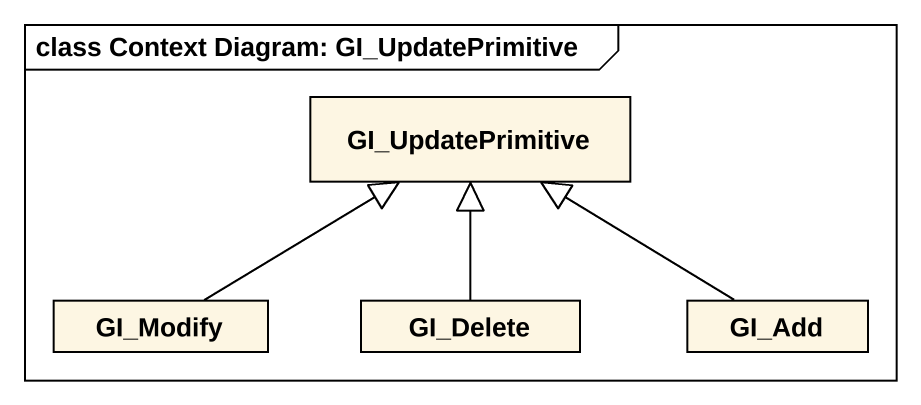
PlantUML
@startuml
mainframe class Context Diagram: GI_UpdatePrimitive
hide circle
hide empty members
class GI_UpdatePrimitive
class GI_Modify
class GI_Delete
class GI_Add
GI_Modify -up-|> GI_UpdatePrimitive
GI_Delete -up-|> GI_UpdatePrimitive
GI_Add -up-|> GI_UpdatePrimitive
@enduml
